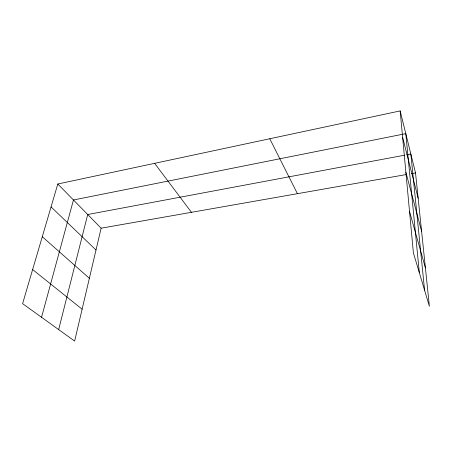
<?xml version="1.0" encoding="UTF-8"?>
<svg xmlns="http://www.w3.org/2000/svg" width="452" height="452" viewBox="0 0 452 452"><rect width="100%" height="100%" fill="white"/><g stroke="black" fill="none" stroke-linecap="round" stroke-linejoin="round"><path stroke-width="0.68" d="M57.794 184.004L101.124 228.192L74.636 341.085L22.6 303.648L57.794 184.004L400.161 110.915L415.529 172.918L429.4 306.303L413.399 252.922L400.161 110.915M58.664 329.593L87.711 214.514L404.653 155.177M41.55 317.281L73.456 199.976L405.794 133.639L419.332 272.72M406.715 154.793L410.845 154.019L424.586 290.24M101.124 228.192L405.907 174.613M411.405 173.641L415.529 172.918M32.629 269.561L82.117 309.196M42.279 236.741L89.372 278.285M51.059 206.914L96.005 250.018M154.624 163.33L191.462 212.31M269.765 138.753L297.416 193.682M409.535 211.485L425.405 267.895M405.885 172.342L421.592 231.221M402.625 137.374L418.151 198.151"/></g></svg>
